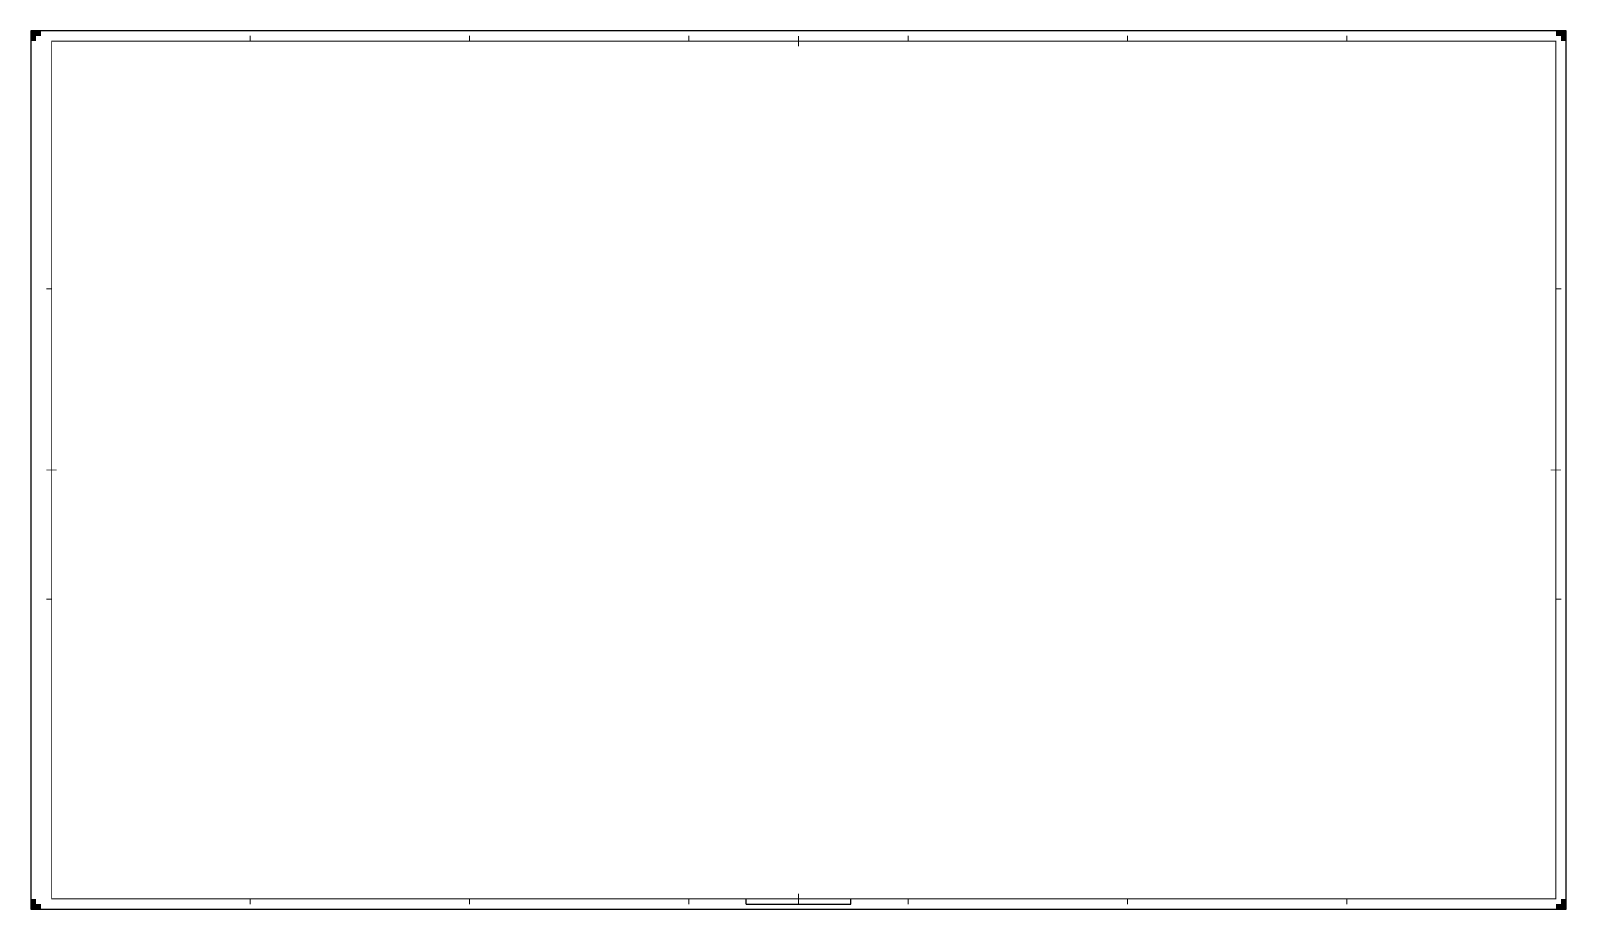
# Model space of a CAD drawing. Extents: x -20 to 1450, y -10 to 831.
import ezdxf

# ---------------------------------------------------------------- set-up
doc = ezdxf.new("R2010")
doc.units = 0
doc.header["$MEASUREMENT"] = 0
for name, color, linetype, lineweight in [('to-xx-kader', 7, 'CONTINUOUS', 25), ('to-xx-snijrand', 7, 'CONTINUOUS', 25), ('to-xx-vouwmerk', 7, 'CONTINUOUS', 18)]:
    doc.layers.add(name, color=color, linetype=linetype, lineweight=lineweight)

msp = doc.modelspace()

# ---------------------------------------------------------------- hatches: boundary and pattern name
at = {"layer": 'to-xx-snijrand'}
for points in [[(-10, 831), (-20, 831), (-20, 821), (-15, 821), (-15, 826), (-10, 826)], [(1450, 821), (1450, 831), (1440, 831), (1440, 826), (1445, 826), (1445, 821)], [(-20, 0), (-20, -10), (-10, -10), (-10, -5), (-15, -5), (-15, 0)], [(1440, -10), (1450, -10), (1450, 0), (1445, 0), (1445, -5), (1440, -5)]]:
    msp.add_hatch(color=256, dxfattribs=at).paths.add_polyline_path(points)

# ---------------------------------------------------------------- linework, layer by layer
at = {"layer": 'to-xx-kader'}
for p, q in [((665, -5), (665, 0)), ((765, -5), (765, 0)), ((665, -5), (765, -5))]:
    msp.add_line(p, q, dxfattribs=at)
at = {"layer": 'to-xx-kader', "const_width": 0.7, "flags": 128}
for points in [[(715, 826), (715, 816)], [(-5, 410.5), (5, 410.5)], [(1445, 410.5), (1435, 410.5)], [(715, -5), (715, 5)]]:
    msp.add_lwpolyline(points, dxfattribs=at)
msp.add_lwpolyline([(0, 0), (1440, 0), (1440, 821), (0, 821)], close=True, dxfattribs=at)
at = {"layer": 'to-xx-snijrand'}
for p, q in [((1450, 831), (-20, 831)), ((-20, 831), (-20, -10)), ((1450, -10), (1450, 831)), ((-20, -10), (1450, -10))]:
    msp.add_line(p, q, dxfattribs=at)
at = {"layer": 'to-xx-vouwmerk', "flags": 128}
for points in [[(190, 821), (190, 826)], [(400, 821), (400, 826)], [(610, 821), (610, 826)], [(820, 821), (820, 826)], [(1030, 821), (1030, 826)], [(1240, 821), (1240, 826)], [(0, 584), (-5, 584)], [(1440, 584), (1445, 584)], [(0, 287), (-5, 287)], [(1440, 287), (1445, 287)], [(190, 0), (190, -5)], [(400, 0), (400, -5)], [(610, 0), (610, -5)], [(820, 0), (820, -5)], [(1030, 0), (1030, -5)], [(1240, 0), (1240, -5)]]:
    msp.add_lwpolyline(points, dxfattribs=at)

doc.saveas('drawing.dxf')
